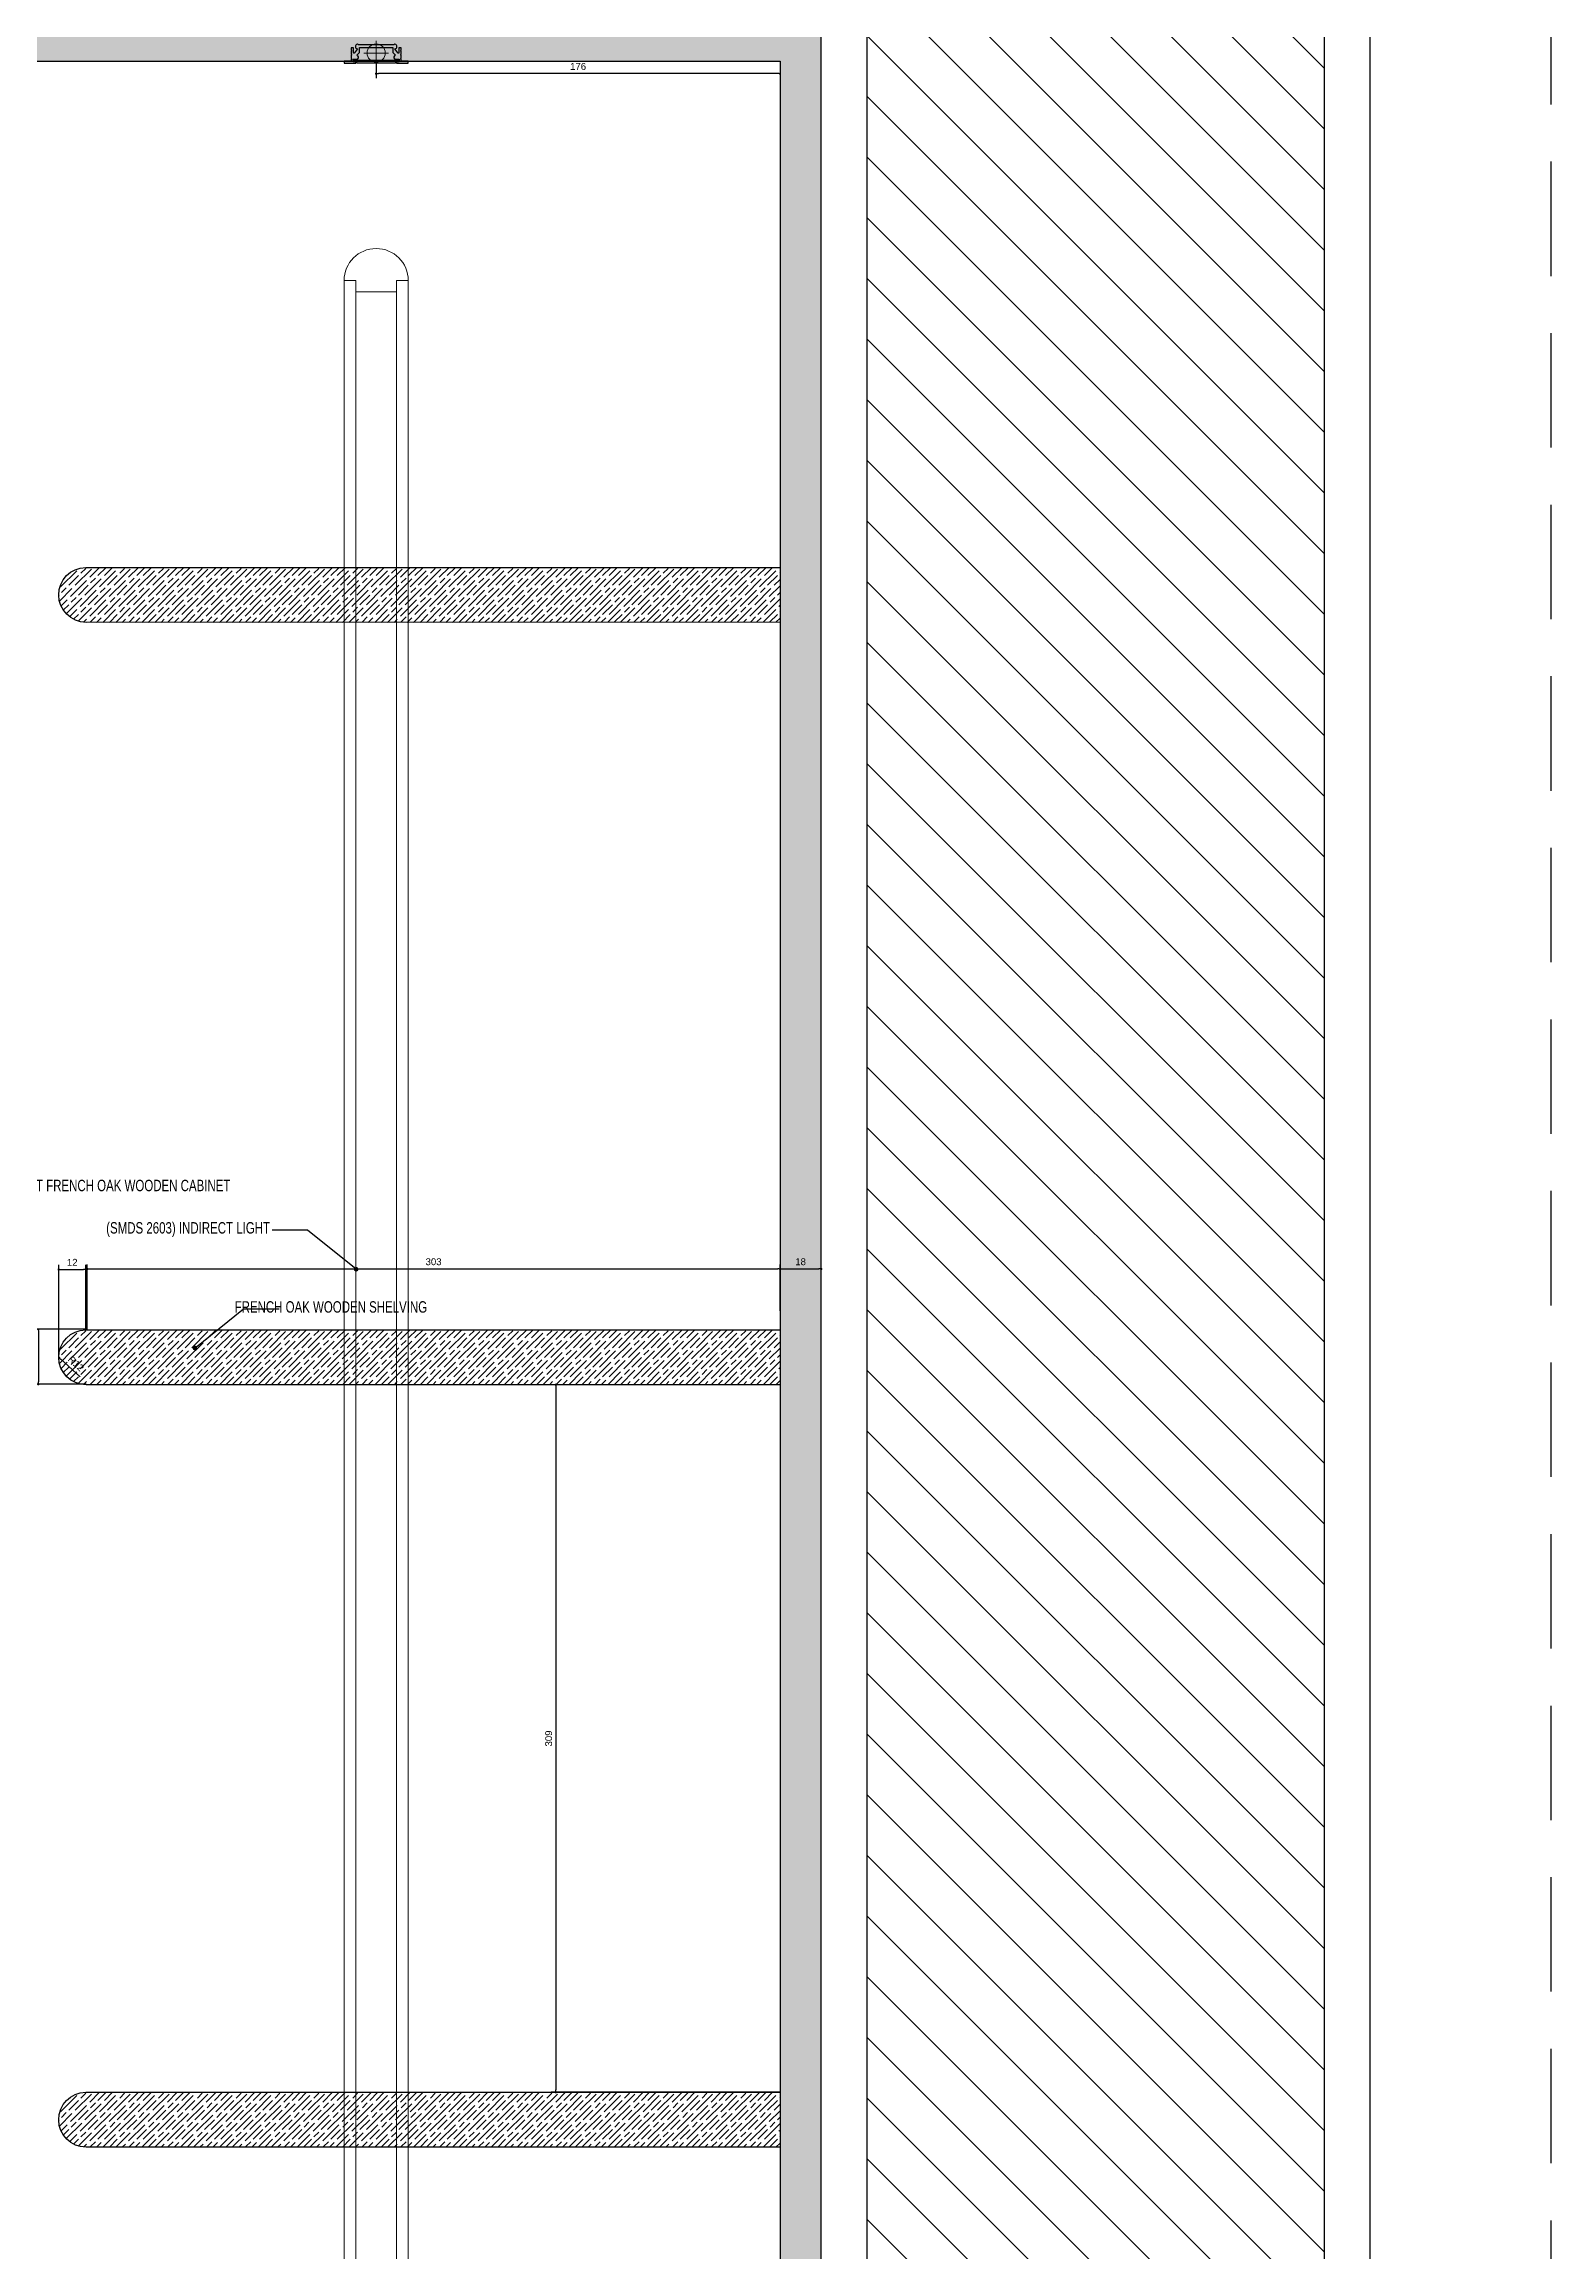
# Model space of a CAD drawing. Header units: inches. Extents: x 274057 to 444617, y 490067 to 635630.
# Drawn here: x 373387 to 374045, y 518202 to 519167 of the extents above; entities that cross this region are included whole.
import ezdxf

# ---------------------------------------------------------------- set-up
doc = ezdxf.new("R2010")
doc.units = ezdxf.units.IN
doc.header["$MEASUREMENT"] = 0
doc.linetypes.add('HIDDEN', pattern=[0.375, 0.25, -0.125])
for name, color, linetype in [('Calliper_wall hatch_CHB', 8, 'Continuous'), ('CQ Plaster', 1, 'Continuous'), ('CQ section wall', 3, 'Continuous'), ('CQ Sheet text', 3, 'Continuous'), ('CQ spot detail elevation', 1, 'Continuous'), ('CQ SPOT DETAILS', 40, 'Continuous'), ('CQ wall section', 5, 'Continuous'), ('CQ Wood Section', 60, 'Continuous'), ('LIGHT', 4, 'Continuous')]:
    doc.layers.add(name, color=color, linetype=linetype)
doc.layers.add('CQ wooh hatch', color=8, linetype='HIDDEN', lineweight=18)
doc.styles.add('DIM 50', font='romans.shx', dxfattribs={"width": 0.75, "height": 100})
doc.styles.get("Standard").update_dxf_attribs({"font": 'arial.ttf'})
doc.dimstyles.new('CQ 2', dxfattribs={"dimscale": 0.02, "dimtxt": 150, "dimasz": 50, "dimexe": 100, "dimexo": 0, "dimgap": 80, "dimtad": 1, "dimdec": 0, "dimzin": 0, "dimdsep": 46, "dimtxsty": 'Standard', "dimblk": 'DOT', "dimcen": 100, "dimclrd": 1, "dimclre": 1, "dimclrt": 3, "dimadec": 0, "dimazin": 0, "dimtfac": 1, "dimtdec": 0, "dimtofl": 0, "dimtmove": 0, "dimatfit": 3, "dimfxl": 1, "dimtolj": 1, "dimtzin": 0, "dimlwd": -1, "dimarcsym": 0})
doc.dimstyles.get("Standard").update_dxf_attribs({"dimtxt": 0.18, "dimasz": 0.18, "dimexe": 0.18, "dimexo": 0.0625, "dimgap": 0.09, "dimtad": 0, "dimtih": 1, "dimtoh": 1, "dimdec": 4, "dimzin": 0, "dimdsep": 46, "dimtxsty": 'Standard', "dimcen": 0.09, "dimadec": 0, "dimazin": 0, "dimtfac": 1, "dimtdec": 4, "dimtofl": 0, "dimtmove": 0, "dimatfit": 3, "dimfxl": 1, "dimtolj": 1, "dimtzin": 0, "dimarcsym": 0})

# ---------------------------------------------------------------- blocks, each defined once
blk = doc.blocks.new('ff15 section c and d')
at = {"layer": 'Calliper_wall hatch_CHB'}
h = blk.add_hatch(dxfattribs=at)
h.set_pattern_fill('ANSI31,_O', color=8, scale=150)
h.set_pattern_definition([(45, (0, 0), (-13.25825214724776, 13.25825214724777), [])])
h.paths.add_polyline_path([(351925.355978742, 516299.2839683143), (351725.3559787967, 516299.2839683144), (351725.3559787967, 519999.2839683145), (351925.355978742, 519999.2839683145)])
h.paths.add_polyline_path([(358625.3565423972, 516299.283968315), (358425.3556870422, 516299.283968315), (358425.3556870422, 519999.2839683152), (358625.3565423972, 519999.2839683152)])
at = {"layer": 'CQ Plaster', "color": 1, "ltscale": 0.03}
for p, q in [((351705.3559787249, 516399.2839683135, 1.857095091338282e-07), (351705.3559787257, 519999.2839683145, -1.159742628575337e-07)), ((351945.355978813, 516399.2839683135, 1.857095091338282e-07), (351945.3559788128, 519999.2839683143, -1.159742628575337e-07))]:
    blk.add_line(p, q, dxfattribs=at)
at = {"layer": 'CQ section wall', "elevation": -1.201643152462454e-07}
blk.add_lwpolyline([(351925.355978742, 516299.2839683143), (351725.3559787967, 516299.2839683144), (351725.3559787967, 519999.2839683145), (351925.355978742, 519999.2839683145)], close=True, dxfattribs=at)
blk = doc.blocks.new('atenalux street R1')
at = {"layer": 'LIGHT'}
h = blk.add_hatch(color=256, dxfattribs=at)
h.dxf.hatch_style = 1
edge = h.paths.add_edge_path()
edge.add_line((29467.83443352746, -4511.555309089547), (29453.40413005718, -4511.555309089547))
edge.add_line((29453.40413005718, -4511.555309089547), (29453.40413005718, -4513.662257986609))
edge.add_line((29453.40413005718, -4513.662257986609), (29452.45883643753, -4514.567186548901))
edge.add_arc((29452.78299993223, -4514.866742556777), 0.4413793981953843, 137.2593077479785, 237.5670454932798)
edge.add_arc((29452.14570792602, -4515.869678548361), 0.7469057966938787, -90, 57.56704549272081, ccw=False)
edge.add_line((29452.14570792602, -4516.616584345054), (29450.62951455152, -4516.616584345054))
edge.add_line((29450.62951455152, -4516.616584345054), (29450.62951455152, -4517.789049496232))
edge.add_line((29450.62951455152, -4517.789049496232), (29451.69025579531, -4517.789049496232))
edge.add_line((29451.69025579531, -4517.789049496232), (29451.69025579531, -4518.404540865961))
edge.add_line((29451.69025579531, -4518.404540865961), (29446.61928179232, -4518.404540865961))
edge.add_line((29446.61928179232, -4518.404540865961), (29446.61928179232, -4517.515997486117))
edge.add_line((29446.61928179232, -4517.515997486117), (29449.65554106768, -4517.515997486117))
edge.add_line((29449.65554106768, -4517.515997486117), (29449.65554106768, -4516.583313728903))
edge.add_line((29449.65554106768, -4516.583313728903), (29449.85554106769, -4516.583313728903))
edge.add_line((29449.85554106769, -4516.583313728903), (29449.85554106769, -4516.283313728904))
edge.add_line((29449.85554106769, -4516.283313728904), (29449.65554106768, -4516.283313728904))
edge.add_line((29449.65554106768, -4516.283313728904), (29449.65554106768, -4514.906767428086))
edge.add_line((29449.65554106768, -4514.906767428086), (29449.85554106769, -4514.906767428086))
edge.add_line((29449.85554106769, -4514.906767428086), (29449.85554106769, -4514.606767428086))
edge.add_line((29449.85554106769, -4514.606767428086), (29449.65554106768, -4514.606767428086))
edge.add_line((29449.65554106768, -4514.606767428086), (29449.65554106768, -4513.068063877311))
edge.add_line((29449.65554106768, -4513.068063877311), (29449.85554106769, -4513.068063877311))
edge.add_line((29449.85554106769, -4513.068063877311), (29449.85554106769, -4512.768063877312))
edge.add_line((29449.85554106769, -4512.768063877312), (29449.65554106768, -4512.768063877312))
edge.add_line((29449.65554106768, -4512.768063877312), (29449.65554106768, -4511.662698722203))
edge.add_line((29449.65554106768, -4511.662698722203), (29450.64528599445, -4511.662698722203))
edge.add_line((29450.64528599445, -4511.662698722203), (29450.64528599445, -4513.899163369308))
edge.add_arc((29450.90548170409, -4513.713097602993), 0.3198785343063469, 215.5685321116466, 324.4314678887325)
edge.add_line((29451.16567741373, -4513.899163369308), (29452.4136404138, -4512.154002908886))
edge.add_arc((29452.60931374454, -4511.116647501909), 1.055648754439101, 100.6820267683716, 259.3179732316192, ccw=False)
edge.add_arc((29452.4397569253, -4510.485504116509), 0.4070507077110688, 22.98289507618182, 93.6786434880562, ccw=False)
edge.add_line((29452.81449654222, -4510.32656860078), (29468.42406704242, -4510.32656860078))
edge.add_arc((29468.79880665933, -4510.485504116502), 0.4070507077033902, 86.32135651290008, 157.0171049245612, ccw=False)
edge.add_arc((29468.62924984009, -4511.116647501909), 1.055648754439994, -79.31797323161919, 79.3179732316284, ccw=False)
edge.add_line((29468.82492317083, -4512.154002908886), (29470.0728861709, -4513.899163369308))
edge.add_arc((29470.33308188054, -4513.713097602993), 0.3198785343063469, 215.5685321116466, 324.4314678887325)
edge.add_line((29470.59327759019, -4513.899163369308), (29470.59327759019, -4511.662698722203))
edge.add_line((29470.59327759019, -4511.662698722203), (29471.58302251695, -4511.662698722203))
edge.add_line((29471.58302251695, -4511.662698722203), (29471.58302251695, -4512.768063877312))
edge.add_line((29471.58302251695, -4512.768063877312), (29471.38302251695, -4512.768063877312))
edge.add_line((29471.38302251695, -4512.768063877312), (29471.38302251695, -4513.068063877311))
edge.add_line((29471.38302251695, -4513.068063877311), (29471.58302251695, -4513.068063877311))
edge.add_line((29471.58302251695, -4513.068063877311), (29471.58302251695, -4514.606767428086))
edge.add_line((29471.58302251695, -4514.606767428086), (29471.38302251695, -4514.606767428086))
edge.add_line((29471.38302251695, -4514.606767428086), (29471.38302251695, -4514.906767428086))
edge.add_line((29471.38302251695, -4514.906767428086), (29471.58302251695, -4514.906767428086))
edge.add_line((29471.58302251695, -4514.906767428086), (29471.58302251695, -4516.283313728904))
edge.add_line((29471.58302251695, -4516.283313728904), (29471.38302251695, -4516.283313728904))
edge.add_line((29471.38302251695, -4516.283313728904), (29471.38302251695, -4516.583313728903))
edge.add_line((29471.38302251695, -4516.583313728903), (29471.58302251695, -4516.583313728903))
edge.add_line((29471.58302251695, -4516.583313728903), (29471.58302251695, -4517.515997486117))
edge.add_line((29471.58302251695, -4517.515997486117), (29474.61928179232, -4517.515997486117))
edge.add_line((29474.61928179232, -4517.515997486117), (29474.61928179232, -4518.404540865961))
edge.add_line((29474.61928179232, -4518.404540865961), (29469.54830778933, -4518.404540865961))
edge.add_line((29469.54830778933, -4518.404540865961), (29469.54830778933, -4517.789049496232))
edge.add_line((29469.54830778933, -4517.789049496232), (29470.60904903311, -4517.789049496232))
edge.add_line((29470.60904903311, -4517.789049496232), (29470.60904903311, -4516.616584345054))
edge.add_line((29470.60904903311, -4516.616584345054), (29469.09285565862, -4516.616584345054))
edge.add_arc((29469.09285565862, -4515.869678548361), 0.7469057966927721, 122.43295450704369, 270.0000000002791, ccw=False)
edge.add_arc((29468.45556365241, -4514.866742556773), 0.4413793981967856, 302.432954506005, 402.7406922509469)
edge.add_line((29468.77972714712, -4514.567186548901), (29467.83443352746, -4513.662257986609))
edge.add_line((29467.83443352746, -4513.662257986609), (29467.83443352746, -4511.555309089547))
at = {"layer": 'LIGHT', "lineweight": 0}
for p, q in [((29465.99725275743, -4513.96222702157), (29455.29932010231, -4513.96222702157)), ((29460.61928179231, -4508.584256056457), (29460.61928179231, -4519.282188711583))]:
    blk.add_line(p, q, dxfattribs=at)
at = {"layer": 'LIGHT'}
blk.add_lwpolyline([(29467.83443352746, -4511.555309089547), (29453.40413005718, -4511.555309089547), (29453.40413005718, -4513.662257986609), (29452.45883643753, -4514.567186548901, 0.4679434159390717), (29452.54628271705, -4515.239275418669, -0.7505964113906362), (29452.14570792602, -4516.616584345054), (29450.62951455152, -4516.616584345054), (29450.62951455152, -4517.789049496232), (29451.69025579531, -4517.789049496232), (29451.69025579531, -4518.404540865961), (29446.61928179232, -4518.404540865961), (29446.61928179232, -4517.515997486117), (29449.65554106768, -4517.515997486117), (29449.65554106768, -4516.583313728903), (29449.85554106769, -4516.583313728903), (29449.85554106769, -4516.283313728904), (29449.65554106768, -4516.283313728904), (29449.65554106768, -4514.906767428086), (29449.85554106769, -4514.906767428086), (29449.85554106769, -4514.606767428086), (29449.65554106768, -4514.606767428086), (29449.65554106768, -4513.068063877311), (29449.85554106769, -4513.068063877311), (29449.85554106769, -4512.768063877312), (29449.65554106768, -4512.768063877312), (29449.65554106768, -4511.662698722203), (29450.64528599445, -4511.662698722203), (29450.64528599445, -4513.899163369308, 0.514277380579591), (29451.16567741373, -4513.899163369308), (29452.4136404138, -4512.154002908886, -0.8290075107462632), (29452.4136404138, -4510.079292094931, -0.3186395684988785), (29452.81449654222, -4510.32656860078), (29468.42406704242, -4510.32656860078), (29468.42406704242, -4510.32656860078, -0.3186395684988785), (29468.82492317083, -4510.079292094931, -0.8290075107462632), (29468.82492317083, -4512.154002908886), (29470.0728861709, -4513.899163369308, 0.514277380579591), (29470.59327759019, -4513.899163369308), (29470.59327759019, -4511.662698722203), (29471.58302251695, -4511.662698722203), (29471.58302251695, -4512.768063877312), (29471.38302251695, -4512.768063877312), (29471.38302251695, -4513.068063877311), (29471.58302251695, -4513.068063877311), (29471.58302251695, -4514.606767428086), (29471.38302251695, -4514.606767428086), (29471.38302251695, -4514.906767428086), (29471.58302251695, -4514.906767428086), (29471.58302251695, -4516.283313728904), (29471.38302251695, -4516.283313728904), (29471.38302251695, -4516.583313728903), (29471.58302251695, -4516.583313728903), (29471.58302251695, -4517.515997486117), (29474.61928179232, -4517.515997486117), (29474.61928179232, -4518.404540865961), (29469.54830778933, -4518.404540865961), (29469.54830778933, -4517.789049496232), (29470.60904903311, -4517.789049496232), (29470.60904903311, -4516.616584345054), (29469.09285565862, -4516.616584345054, -0.7505964113906362), (29468.69228086759, -4515.239275418669, 0.4679434159390717), (29468.77972714712, -4514.567186548901), (29467.83443352746, -4513.662257986609), (29467.83443352746, -4511.555309089547)], format="xyb", close=True, dxfattribs=at)
blk.add_lwpolyline([(29451.12951455152, -4517.116584345052), (29451.12951455152, -4517.789049496232), (29452.1902557953, -4517.789049496232), (29452.1902557953, -4518.404540865961), (29469.04830778933, -4518.404540865961), (29469.04830778933, -4517.789049496232), (29470.10904903311, -4517.789049496232), (29470.10904903311, -4517.116584345052)], close=True, dxfattribs=at)
at = {"layer": 'LIGHT', "lineweight": 0}
blk.add_circle((29460.61928179231, -4513.933222384021), 4, dxfattribs=at)
blk = doc.blocks.new('tv cabinet section')
at = {"layer": 'CQ wooh hatch', "ltscale": 1000}
h = blk.add_hatch(dxfattribs=at)
h.set_pattern_fill('GOST_WOOD', color=256, angle=44.99999999999999, style=0)
h.set_pattern_definition([(135, (283.2268585989368, -8.265487849712372e-09), (4.242640687119286, 4.242640687119285), [10, -2]), (135, (286.0552857236835, -8.265488293801582e-09), (4.242640687119286, 4.242640687119285), [6, -1.5, 3, -1.5]), (135, (289.590819629615, -0.7071067894520366), (4.242640687119286, 4.242640687119285), [10, -2])])
h.paths.add_polyline_path([(363099.2974279523, 519159.3034985713), (363099.2974065578, 519179.3034985713), (362699.2161616107, 519179.3034985713), (362699.2125221749, 517274.194905083), (362717.1469094784, 517274.194905083), (362717.2161616108, 519159.3034985713)])
h = blk.add_hatch(dxfattribs=at)
h.set_pattern_fill('GOST_WOOD', color=256, angle=44.99999999999999, style=0)
h.set_pattern_definition([(135, (253.3082589857513, -8.265487849712372e-09), (4.242640687119286, 4.242640687119285), [10, -2]), (135, (256.136686110498, -8.265488293801582e-09), (4.242640687119286, 4.242640687119285), [6, -1.5, 3, -1.5]), (135, (259.6722200164295, -0.7071067894520366), (4.242640687119286, 4.242640687119285), [10, -2])])
edge = h.paths.add_edge_path()
edge.add_line((362717.2080317155, 518938.0000533917), (362717.2071500144, 518913.999313819))
edge.add_line((362717.2071500144, 518913.999313819), (363020.5009608633, 518913.9870269768))
edge.add_line((363020.5009608633, 518913.9870269768), (363020.5010206281, 518913.993745467))
edge.add_arc((363020.4801281641, 518925.9947706896), 12.00104340831753, 270.0997455451646, 449.2453111711648)
edge.add_line((363020.6381989955, 518937.9947730438), (363020.5009608633, 518937.9940135096))
edge.add_line((363020.5009608633, 518937.9940135096), (363020.5009608633, 518937.9884055339))
edge.add_line((363020.5009608633, 518937.9884055339), (362717.2080317155, 518938.0000533917))
h = blk.add_hatch(dxfattribs=at)
h.set_pattern_fill('GOST_WOOD', color=256, angle=44.99999999999999, style=0)
h.set_pattern_definition([(135, (253.308455001039, -333.2748950073146), (4.242640687119286, 4.242640687119285), [10, -2]), (135, (256.1368821257856, -333.2748950073146), (4.242640687119286, 4.242640687119285), [6, -1.5, 3, -1.5]), (135, (259.6724160317171, -333.9820017885012), (4.242640687119286, 4.242640687119285), [10, -2])])
edge = h.paths.add_edge_path()
edge.add_line((362717.1957883905, 518604.7251588705), (362717.1949066895, 518580.7244193238))
edge.add_line((362717.1949066895, 518580.7244193238), (363020.5011568785, 518580.7121319777))
edge.add_line((363020.5011568785, 518580.7121319777), (363020.5012166434, 518580.7188504679))
edge.add_arc((363020.4803241796, 518592.7198756905), 12.00104340825902, 270.0997455443314, 449.2453111719911)
edge.add_line((363020.6383950108, 518604.7198780446), (363020.5011568785, 518604.7191185105))
edge.add_line((363020.5011568785, 518604.7191185105), (363020.5011568785, 518604.7135105349))
edge.add_line((363020.5011568785, 518604.7135105349), (362717.1957883905, 518604.7251588705))
h = blk.add_hatch(dxfattribs=at)
h.set_pattern_fill('GOST_WOOD', color=256, angle=44.99999999999999, style=0)
h.set_pattern_definition([(135, (253.308455001039, -666.618391520693), (4.242640687119286, 4.242640687119285), [10, -2]), (135, (256.1368821257856, -666.618391520693), (4.242640687119286, 4.242640687119285), [6, -1.5, 3, -1.5]), (135, (259.6724160317171, -667.3254983018795), (4.242640687119286, 4.242640687119285), [10, -2])])
edge = h.paths.add_edge_path()
edge.add_line((362717.1835425454, 518271.3816628274), (362717.1826608442, 518247.3809233068))
edge.add_line((362717.1826608442, 518247.3809233068), (363020.5011568785, 518247.3686354643))
edge.add_line((363020.5011568785, 518247.3686354643), (363020.5012166434, 518247.3753539546))
edge.add_arc((363020.4803241794, 518259.3763791772), 12.00104340837574, 270.0997455451642, 449.2453111711683)
edge.add_line((363020.6383950108, 518271.3763815315), (363020.5011568785, 518271.3756219972))
edge.add_line((363020.5011568785, 518271.3756219972), (363020.5011568785, 518271.3700140215))
edge.add_line((363020.5011568785, 518271.3700140215), (362717.1835425454, 518271.3816628274))
at = {"layer": 'CQ Wood Section', "ltscale": 1000, "elevation": 0.09198003819874909}
blk.add_lwpolyline([(362717.2161616108, 519159.3034985713), (362717.1469094784, 517274.194905083), (362699.2125221749, 517274.194905083), (362699.2161616107, 519179.3034985713), (363099.2161535486, 519179.3042483352), (363099.2161535486, 519179.3042483352), (363099.216169595, 519159.3037669579), (363099.216169595, 519159.3037669579), (362717.2161616108, 519159.3034985713)], dxfattribs=at)
at = {"layer": 'CQ Wood Section', "ltscale": 1000}
for points, elevation in [([(363020.5009608633, 518937.9940135096), (363020.5009608633, 518937.9880545533), (362717.2080317303, 518938.00045427), (362717.2080317303, 518913.9994266932), (363020.5009608633, 518913.9870269766), (363020.5010206281, 518913.993745467, 0.9925713144849252), (363020.6381989954, 518937.9947730437)], 0.0870418288365972), ([(363020.5011568785, 518604.7191185105), (363020.5011568785, 518604.7131595543), (362717.2082277455, 518604.725559271), (362717.2082277455, 518580.7245316942), (363020.5011568785, 518580.7121319775), (363020.5012166434, 518580.7188504679, 0.9925713144849252), (363020.6383950107, 518604.7198780447)], 0.06609434023162244), ([(363020.5011568785, 518271.3756219972), (363020.5011568785, 518271.3696630409), (362717.2082277455, 518271.3820627576), (362717.2082277455, 518247.3810351808), (363020.5011568785, 518247.3686354642), (363020.5012166434, 518247.3753539546, 0.9925713144849252), (363020.6383950107, 518271.3763815313)], 0.04514685162676138)]:
    blk.add_lwpolyline(points, format="xyb", dxfattribs=dict(at, elevation=elevation))
at = {"layer": 'LIGHT', "lineweight": 0}
for p, q in [((362879.7161425072, 519063.4192627398, 0.09197994534399452), (362879.7126127657, 517369.8707941537, -0.05961635562786627)), ((362907.7161425072, 519063.4192627398, 0.09197994534399452), (362907.7126127657, 517369.8707941537, -0.05961635562786627))]:
    blk.add_line(p, q, dxfattribs=at)
at = {"layer": 'LIGHT', "lineweight": 0, "elevation": 0.09197994534399452}
blk.add_lwpolyline([(362907.7161425072, 519063.4192627398), (362902.6451685042, 519063.4192627398), (362902.6451685042, 519058.4192627398), (362884.7871165102, 519058.4192627398), (362884.7871165102, 519063.4192627398), (362879.7161425072, 519063.4192627398, -1), (362907.7161425072, 519063.4192627398, -0.9284523847026748), (362907.7161425072, 519063.4192627398, -0.0906194143049797)], format="xyb", dxfattribs=at)
at = {"layer": 'LIGHT', "lineweight": 0, "elevation": 0.09198059975627722}
blk.add_lwpolyline([(362884.7871165102, 519058.4192627398), (362902.6451685042, 519058.4192627398), (362902.6416387627, 517374.8707941537), (362884.7835867687, 517374.8707941537)], close=True, dxfattribs=at)
at = {"layer": 'CQ Wood Section', "ltscale": 1000}
blk.add_blockref('atenalux street R1', (333433.0968607148, 523676.8194960575, 0.09197994534399455), dxfattribs=at)
blk = doc.blocks.new('_Dot')
at = {"color": 0, "linetype": 'ByBlock', "lineweight": -2}
blk.add_line((-0.5, 0), (-1, 0), dxfattribs=at)
at = {"color": 0, "linetype": 'ByBlock', "const_width": 0.5}
blk.add_lwpolyline([(-0.25, 0, 1), (0.25, 0, 1)], format="xyb", close=True, dxfattribs=at)
blk = doc.blocks.new('*D1694')
at = {"layer": 'CQ SPOT DETAILS', "color": 1, "lineweight": -2, "transparency": 16777216}
for p, q in [((373531.8326803672, 519159.2441689225), (373531.8326803672, 519151.8018170426)), ((373708.3326612635, 519159.2441689225), (373708.3326612635, 519151.8018170426))]:
    blk.add_line(p, q, dxfattribs=at)
at = {"layer": 'CQ SPOT DETAILS', "color": 1, "transparency": 16777216}
blk.add_line((373707.3326612635, 519153.8018170426), (373532.8326803672, 519153.8018170426), dxfattribs=at)
at = {"layer": 'Defpoints', "color": 0, "transparency": 16777216}
for p in [(373531.8326803672, 519159.2441689225, 9.28547545936409e-08), (373531.8326803672, 519153.8018170426), (373708.3326612635, 519159.2441689225, 1.857095091317706e-07)]:
    blk.add_point(p, dxfattribs=at)
at = {"layer": 'CQ SPOT DETAILS', "color": 1, "transparency": 16777216, "rotation": 180}
blk.add_blockref('_Dot', (373531.8326803672, 519153.8018170426), dxfattribs=at)
at = {"layer": 'CQ SPOT DETAILS', "color": 1, "transparency": 16777216}
blk.add_blockref('_Dot', (373708.3326612635, 519153.8018170426), dxfattribs=at)
at = {"layer": 'CQ SPOT DETAILS', "color": 3, "transparency": 16777216, "insert": (373620.0826708153, 519156.9335360058), "char_height": 3, "attachment_point": 5}
blk.add_mtext('\\A1;176', dxfattribs=at)
blk = doc.blocks.new('*D1730')
at = {"layer": 'CQ SPOT DETAILS', "color": 1, "lineweight": -2, "transparency": 16777216}
for p, q in [((373393.0674552866, 518592.6605460417), (373393.0674552866, 518633.0552799914)), ((373404.9104278636, 518604.6605483959), (373404.9104278636, 518633.0552799914))]:
    blk.add_line(p, q, dxfattribs=at)
at = {"layer": 'CQ SPOT DETAILS', "color": 1, "transparency": 16777216}
blk.add_line((373394.0674552866, 518631.0552799914), (373403.9104278636, 518631.0552799914), dxfattribs=at)
at = {"layer": 'Defpoints', "color": 0, "transparency": 16777216}
for p in [(373404.9104278636, 518631.0552799914), (373404.9104278636, 518604.6605483959, 0.06609399358561463), (373393.0674552866, 518592.6605460417, 0.06609399358561463)]:
    blk.add_point(p, dxfattribs=at)
at = {"layer": 'CQ SPOT DETAILS', "color": 1, "transparency": 16777216, "rotation": 180}
blk.add_blockref('_Dot', (373393.0674552866, 518631.0552799914), dxfattribs=at)
at = {"layer": 'CQ SPOT DETAILS', "color": 1, "transparency": 16777216}
blk.add_blockref('_Dot', (373404.9104278636, 518631.0552799914), dxfattribs=at)
at = {"layer": 'CQ SPOT DETAILS', "color": 3, "transparency": 16777216, "insert": (373398.9889415751, 518634.1614191455), "char_height": 3, "attachment_point": 5}
blk.add_mtext('\\A1;12', dxfattribs=at)
blk = doc.blocks.new('*D1731')
at = {"layer": 'CQ SPOT DETAILS', "color": 1, "lineweight": -2, "transparency": 16777216}
for p, q in [((373405.4994766287, 518604.6538483772), (373405.4994766287, 518633.2543309412)), ((373708.3326598509, 518612.9357088252), (373708.3326598509, 518633.2543309412))]:
    blk.add_line(p, q, dxfattribs=at)
at = {"layer": 'CQ SPOT DETAILS', "color": 1, "transparency": 16777216}
blk.add_line((373406.4994766287, 518631.2543309412), (373707.3326598509, 518631.2543309412), dxfattribs=at)
at = {"layer": 'Defpoints', "color": 0, "transparency": 16777216}
for p in [(373708.3326598509, 518631.2543309412), (373708.3326598509, 518612.9357088252, 0.09197969155274127), (373405.4994766287, 518604.6538483772, 0.06609399358561763)]:
    blk.add_point(p, dxfattribs=at)
at = {"layer": 'CQ SPOT DETAILS', "color": 1, "transparency": 16777216, "rotation": 180}
blk.add_blockref('_Dot', (373405.4994766287, 518631.2543309412), dxfattribs=at)
at = {"layer": 'CQ SPOT DETAILS', "color": 1, "transparency": 16777216}
blk.add_blockref('_Dot', (373708.3326598509, 518631.2543309412), dxfattribs=at)
at = {"layer": 'CQ SPOT DETAILS', "color": 3, "transparency": 16777216, "insert": (373556.9160682398, 518634.3870730967), "char_height": 3, "attachment_point": 5}
blk.add_mtext('\\A1;303', dxfattribs=at)
blk = doc.blocks.new('*D1732')
at = {"layer": 'CQ SPOT DETAILS', "color": 1, "lineweight": -2, "transparency": 16777216}
for p, q in [((373708.3326598509, 518612.9357088252), (373708.3326598509, 518633.2543309411)), ((373726.3326598498, 518612.9358079663), (373726.3326598498, 518633.2543309411))]:
    blk.add_line(p, q, dxfattribs=at)
at = {"layer": 'CQ SPOT DETAILS', "color": 1, "transparency": 16777216}
blk.add_line((373709.3326598509, 518631.2543309411), (373725.3326598498, 518631.2543309411), dxfattribs=at)
at = {"layer": 'Defpoints', "color": 0, "transparency": 16777216}
for p in [(373726.3326598498, 518631.2543309411), (373708.3326598509, 518612.9357088252, 0.09197969155274127), (373726.3326598498, 518612.9358079663, 0.09197969155274127)]:
    blk.add_point(p, dxfattribs=at)
at = {"layer": 'CQ SPOT DETAILS', "color": 1, "transparency": 16777216, "rotation": 180}
blk.add_blockref('_Dot', (373708.3326598509, 518631.2543309411), dxfattribs=at)
at = {"layer": 'CQ SPOT DETAILS', "color": 1, "transparency": 16777216}
blk.add_blockref('_Dot', (373726.3326598498, 518631.2543309411), dxfattribs=at)
at = {"layer": 'CQ SPOT DETAILS', "color": 3, "transparency": 16777216, "insert": (373717.3326598504, 518634.3860499042), "char_height": 3, "attachment_point": 5}
blk.add_mtext('\\A1;18', dxfattribs=at)
blk = doc.blocks.new('*D1733')
at = {"layer": 'CQ SPOT DETAILS', "color": 1, "lineweight": -2, "transparency": 16777216}
for p, q in [((373405.0478606002, 518604.8606223182), (373382.1795071315, 518604.8606223182)), ((373405.0478008354, 518580.8585717691), (373382.1795071315, 518580.8585717691))]:
    blk.add_line(p, q, dxfattribs=at)
at = {"layer": 'CQ SPOT DETAILS', "color": 1, "transparency": 16777216}
blk.add_line((373384.1795071315, 518603.8606223182), (373384.1795071315, 518581.8585717691), dxfattribs=at)
at = {"layer": 'Defpoints', "color": 0, "transparency": 16777216}
for p in [(373405.0478606002, 518604.8606223182, 0.06609399358561463), (373384.1795071315, 518580.8585717691), (373405.0478008354, 518580.8585717691, 0.06609399358561463)]:
    blk.add_point(p, dxfattribs=at)
at = {"layer": 'CQ SPOT DETAILS', "color": 1, "transparency": 16777216}
for p, rotation in [((373384.1795071315, 518604.8606223182), 90), ((373384.1795071315, 518580.8585717691), 270)]:
    blk.add_blockref('_Dot', p, dxfattribs=dict(at, rotation=rotation))
at = {"layer": 'CQ SPOT DETAILS', "color": 3, "transparency": 16777216, "insert": (373381.0733679774, 518592.8595970435), "char_height": 3, "attachment_point": 5, "rotation": 90}
blk.add_mtext('\\A1;24', dxfattribs=at)
blk = doc.blocks.new('*D1734')
at = {"layer": 'CQ SPOT DETAILS', "color": 1, "transparency": 16777216}
blk.add_line((373402.4059351211, 518584.1510480097), (373393.9949669674, 518591.7537511238), dxfattribs=at)
at = {"layer": 'Defpoints', "color": 0, "transparency": 16777216}
for p in [(373393.2531144349, 518592.4243141857, 0.06609399358561463), (373402.1561188803, 518584.3768577713, 0.06609399358561463)]:
    blk.add_point(p, dxfattribs=at)
at = {"layer": 'CQ SPOT DETAILS', "color": 1, "transparency": 16777216, "rotation": 137.8894629230989}
blk.add_blockref('_Dot', (373393.2531144349, 518592.4243141857), dxfattribs=at)
at = {"layer": 'CQ SPOT DETAILS', "color": 3, "transparency": 16777216, "insert": (373400.6542394925, 518589.9214152336), "char_height": 3, "attachment_point": 5, "rotation": 317.8894629230989}
blk.add_mtext('\\A1;R12', dxfattribs=at)
blk = doc.blocks.new('*D1744')
at = {"layer": 'CQ SPOT DETAILS', "color": 1, "lineweight": -2, "transparency": 16777216}
for p, q in [((373708.3324652466, 518580.6663008488), (373608.364876186, 518580.6663008488)), ((373708.3324652466, 518271.3238319122), (373608.364876186, 518271.3238319122))]:
    blk.add_line(p, q, dxfattribs=at)
at = {"layer": 'CQ SPOT DETAILS', "color": 1, "transparency": 16777216}
blk.add_line((373610.364876186, 518579.6663008488), (373610.364876186, 518272.3238319122), dxfattribs=at)
at = {"layer": 'Defpoints', "color": 0, "transparency": 16777216}
for p in [(373708.3324652466, 518580.6663008488, -0.02588551225762051), (373610.364876186, 518271.3238319122), (373708.3324652466, 518271.3238319122, -0.04683300086248157)]:
    blk.add_point(p, dxfattribs=at)
at = {"layer": 'CQ SPOT DETAILS', "color": 1, "transparency": 16777216}
for p, rotation in [((373610.364876186, 518580.6663008488), 90), ((373610.364876186, 518271.3238319122), 270)]:
    blk.add_blockref('_Dot', p, dxfattribs=dict(at, rotation=rotation))
at = {"layer": 'CQ SPOT DETAILS', "color": 3, "transparency": 16777216, "insert": (373607.2321340306, 518425.9950663804), "char_height": 3, "attachment_point": 5, "rotation": 90}
blk.add_mtext('\\A1;309', dxfattribs=at)
blk = doc.blocks.new('*D1718')
at = {"layer": 'CQ SPOT DETAILS', "color": 1, "lineweight": -2, "transparency": 16777216}
for p, q in [((373531.8326803655, 519159.2441689223), (373531.8326803655, 519151.8018170424)), ((373708.3326612618, 519159.2441689223), (373708.3326612618, 519151.8018170424))]:
    blk.add_line(p, q, dxfattribs=at)
at = {"layer": 'CQ SPOT DETAILS', "color": 1, "transparency": 16777216}
blk.add_line((373707.3326612618, 519153.8018170424), (373532.8326803655, 519153.8018170424), dxfattribs=at)
at = {"layer": 'Defpoints', "color": 0, "transparency": 16777216}
for p in [(373531.8326803655, 519159.2441689223, 9.285475159603873e-08), (373531.8326803655, 519153.8018170424), (373708.3326612618, 519159.2441689223, 1.857095061341685e-07)]:
    blk.add_point(p, dxfattribs=at)
at = {"layer": 'CQ SPOT DETAILS', "color": 1, "transparency": 16777216, "rotation": 180}
blk.add_blockref('_Dot', (373531.8326803655, 519153.8018170424), dxfattribs=at)
at = {"layer": 'CQ SPOT DETAILS', "color": 1, "transparency": 16777216}
blk.add_blockref('_Dot', (373708.3326612618, 519153.8018170424), dxfattribs=at)
at = {"layer": 'CQ SPOT DETAILS', "color": 3, "transparency": 16777216, "insert": (373620.0826708137, 519156.9335360056), "char_height": 3, "attachment_point": 5}
blk.add_mtext('\\A1;176', dxfattribs=at)

msp = doc.modelspace()

# ---------------------------------------------------------------- linework, layer by layer
at = {"layer": 'CQ spot detail elevation', "color": 3, "linetype": 'HIDDEN', "ltscale": 200, "elevation": -0.09197950584323214}
msp.add_lwpolyline([(373006.7081410596, 519415.3353143083), (374045.2349494217, 519415.3353143083), (374045.2349494217, 516336.0615423294), (373006.7081410596, 516336.0615423294)], close=True, dxfattribs=at)

# ---------------------------------------------------------------- block references
at = {"layer": 'CQ wall section', "xscale": -1}
msp.add_blockref('ff15 section c and d', (725671.6887497711, 0), dxfattribs=at)
at = {"layer": 'CQ Wood Section', "xscale": -1}
msp.add_blockref('tv cabinet section', (736425.5488228743, -0.05932964879320934, -0.09197985248923995), dxfattribs=at)

# ---------------------------------------------------------------- texts
at = {"layer": 'CQ Sheet text', "ltscale": 500, "char_height": 5, "width": 933.6961257756554, "attachment_point": 1, "style": 'DIM 50'}
for s, insert in [('\\pxqr;{\\fCityBlueprint|b0|i0|c2|p2;GLASS FRONT FRENCH OAK WOODEN CABINET}', (372534.4229250154, 518670.2500633585, -0.02680957963025807)), ('\\pxqr;{\\fCityBlueprint|b0|i0|c2|p2;(SMDS 2603) INDIRECT LIGHT}', (372551.7494378149, 518651.7235504559, 0.06517067348001433)), ('\\pxqr;{\\fCityBlueprint|b0|i0|c2|p2;FRENCH OAK WOODEN SHELVING}', (372620.4142647118, 518617.152185404, -0.02680957963025807))]:
    msp.add_mtext(s, dxfattribs=dict(at, insert=insert))

# ---------------------------------------------------------------- dimensions: what is measured, and where the dimension line sits
at = {"layer": 'CQ SPOT DETAILS'}
for base, p1, p2, picture, middle in [((373531.8326803672, 519153.8018170426), (373708.3326612635, 519159.2441689225, 1.857095091317706e-07), (373531.8326803672, 519159.2441689225, 9.28547545936409e-08), '*D1694', (373620.0826708153, 519156.9335360058)), ((373531.8326803655, 519153.8018170424), (373708.3326612618, 519159.2441689223, 1.857095061341685e-07), (373531.8326803655, 519159.2441689223, 9.285475159603873e-08), '*D1718', (373620.0826708137, 519156.9335360056)), ((373404.9104278636, 518631.0552799914, -0.09197950584323214), (373393.0674552866, 518592.6605460417, -0.02588551225761751), (373404.9104278636, 518604.6605483959, -0.02588551225761751), '*D1730', (373398.9889415751, 518634.1614191455, -0.09197950584323214))]:
    dim = msp.add_linear_dim(base=base, p1=p1, p2=p2, dimstyle='CQ 2', dxfattribs=at)
    dim.commit()
    dim.dimension.update_dxf_attribs({"geometry": picture, "text_midpoint": middle})
for base, p1, p2, picture, middle in [((373708.3326598509, 518631.2543309412, -0.09197950584323514), (373405.4994766287, 518604.6538483772, -0.02588551225761751), (373708.3326598509, 518612.9357088252, 1.857095061341685e-07), '*D1731', (373556.9160682398, 518634.3870730967, -0.09197950584323514)), ((373726.3326598498, 518631.2543309411, -0.09197950584323514), (373708.3326598509, 518612.9357088252, 1.857095061341685e-07), (373726.3326598498, 518612.9358079663, 1.857095061341685e-07), '*D1732', (373717.3326598504, 518634.3860499042, -0.09197950584323514))]:
    dim = msp.add_linear_dim(base=base, p1=p1, p2=p2, dimstyle='CQ 2', override={"dimtmove": 1}, dxfattribs=at)
    dim.commit()
    dim.dimension.update_dxf_attribs({"geometry": picture, "text_midpoint": middle})
dim = msp.add_linear_dim(base=(373384.1795071315, 518580.8585717691, -0.1178650181008467), p1=(373405.0478606001, 518604.8606223179, -0.05177102451523202), p2=(373405.0478008353, 518580.8585717689, -0.05177102451523202), angle=90, dimstyle='CQ 2', override={"dimtmove": 1}, dxfattribs=at)
dim.commit()
dim.dimension.update_dxf_attribs({"geometry": '*D1733', "text_midpoint": (373381.0733679774, 518592.8595970435, -0.1178650181008467)})
dim = msp.add_radius_dim(center=(373402.1561188803, 518584.3768577713, 0.04020848132799712), mpoint=(373393.2531144349, 518592.4243141857, 0.04020848132799712), dimstyle='CQ 2', dxfattribs=at)
dim.commit()
dim.dimension.update_dxf_attribs({"geometry": '*D1734', "text_midpoint": (373398.5713773106, 518587.6171180358, -0.02588551225761751), "dimtype": 164})
dim = msp.add_linear_dim(base=(373610.364876186, 518271.3238319122), p1=(373708.3324652465, 518580.6663008486, -0.02588551225762051), p2=(373708.3324652465, 518271.323831912, -0.04683300086248157), angle=90, dimstyle='CQ 2', dxfattribs=at)
dim.commit()
dim.dimension.update_dxf_attribs({"geometry": '*D1744', "text_midpoint": (373607.2321340306, 518425.9950663804)})

# ---------------------------------------------------------------- leaders
at = {"layer": 'CQ SPOT DETAILS', "color": 1}
for points in [[(373523.0856092177, 518631.10818998, 0.06609474085265189), (373501.841963226, 518648.2203402104, 0.06609474085265189), (373486.3025756173, 518648.2203402105, 0.06609474085265189)], [(373452.5826399728, 518596.6875944255, -0.02588551225762051), (373473.8262859645, 518613.7997446558, -0.02588551225762051), (373489.3656735732, 518613.7997446559, -0.02588551225762051)]]:
    msp.add_leader(points, dimstyle='Standard', override={"dimasz": 2, "dimldrblk": 'Dot', "dimfxl": 0.1, "dimarcsym": 2}, dxfattribs=at)

doc.saveas('drawing.dxf')
